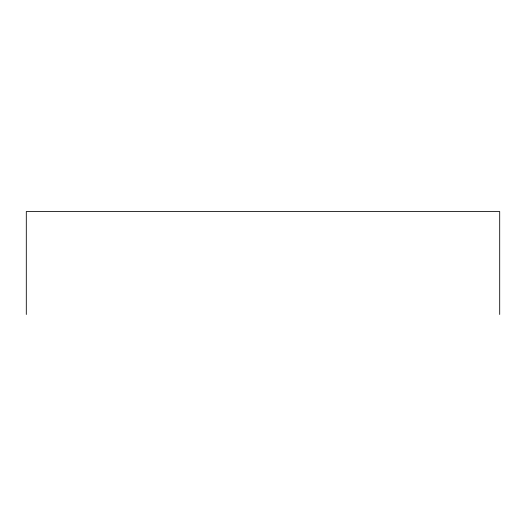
<?xml version="1.0" encoding="UTF-8"?>
<svg xmlns="http://www.w3.org/2000/svg" width="526" height="526" viewBox="0 0 526 526"><rect width="100%" height="100%" fill="white"/><g stroke="black" fill="none" stroke-linecap="round" stroke-linejoin="round"><path stroke-width="0.79" d="M499.7 314.476L499.7 211.524L26.3 211.524L26.3 314.476"/></g></svg>
